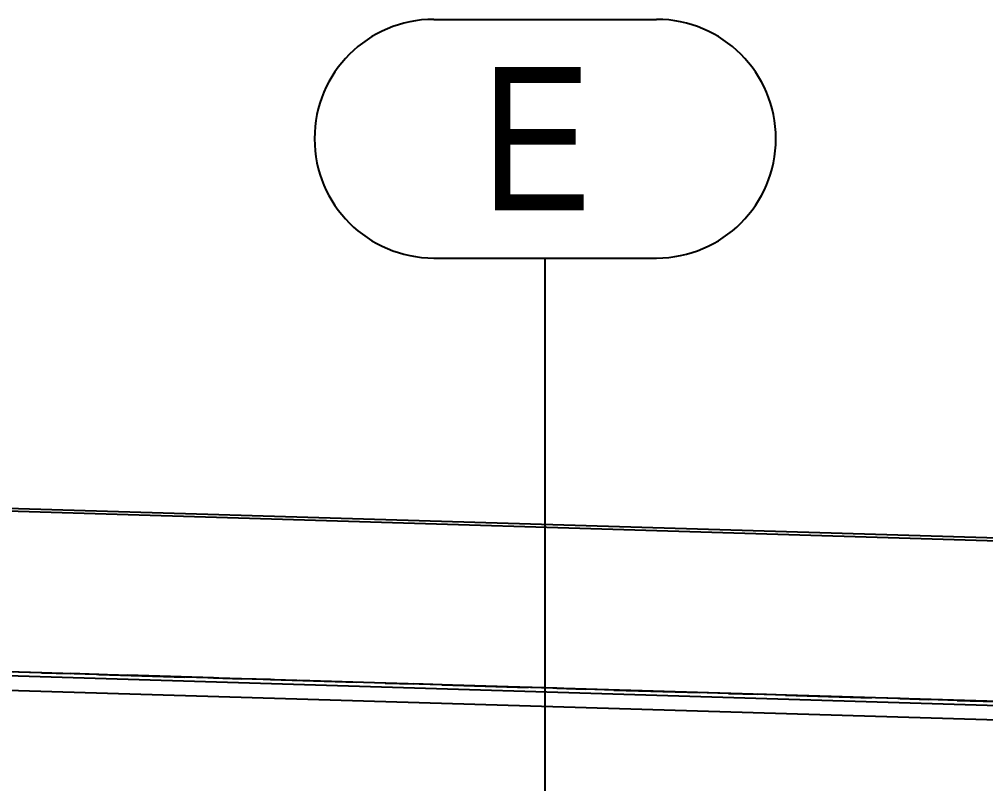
# Model space of a CAD drawing. Header units: millimetres. Extents: x 2368 to 8313, y 7493 to 11698.
# Drawn here: x 5362.22 to 5395.98, y 11477.38 to 11504.07 of the extents above; entities that cross this region are included whole.
import ezdxf

# ---------------------------------------------------------------- set-up
doc = ezdxf.new("R2010")
doc.units = ezdxf.units.MM
for name, pattern in [('CENTER', [50.8, 31.75, -6.35, 6.35, -6.35]), ('XKITLINE00', [0]), ('XKITLINE03', [6, 3, -1, 1, -1])]:
    doc.linetypes.add(name, pattern=pattern)
doc.styles.add('ARIAL_NARROW', font='ARIALN.TTF')

msp = doc.modelspace()

# ---------------------------------------------------------------- linework, layer by layer
at = {"color": 3, "linetype": 'XKITLINE00'}
for p, q in [((5376.6974, 11504.0683), (5384.479, 11504.0683)), ((5376.6974, 11495.735), (5384.479, 11495.735))]:
    msp.add_line(p, q, dxfattribs=at)
at = {"color": 6, "linetype": 'CENTER'}
msp.add_line((5380.5882, 10907.5139), (5380.5882, 11495.735), dxfattribs=at)
at = {"color": 8, "linetype": 'XKITLINE00'}
for p, q in [((5591.065, 11479.9714), (5257.2172, 11490.051)), ((5591.068, 11480.0713), (5257.2202, 11490.151)), ((5590.896, 11474.3739), (5257.0481, 11484.4536)), ((5590.8915, 11474.2254), (5257.0437, 11484.3051)), ((5590.8763, 11473.7208), (5257.0284, 11483.8005))]:
    msp.add_line(p, q, dxfattribs=at)
at = {"color": 8, "linetype": 'XKITLINE03'}
for p, q in [((5257.0481, 11484.4536), (5590.8959, 11474.3739)), ((5590.896, 11474.3739), (5257.0482, 11484.4536))]:
    msp.add_line(p, q, dxfattribs=at)
at = {"color": 3, "linetype": 'XKITLINE00'}
for centre, start, end in [((5376.6974, 11499.9017), 90, 270), ((5384.479, 11499.9017), 270, 90)]:
    msp.add_arc(centre, 4.1667, start, end, dxfattribs=at)

# ---------------------------------------------------------------- texts
at = {"color": 2, "linetype": 'XKITLINE00', "style": 'ARIAL_NARROW'}
msp.add_text('E', height=5, dxfattribs=at).set_placement((5378.364, 11497.4017))

doc.saveas('drawing.dxf')
